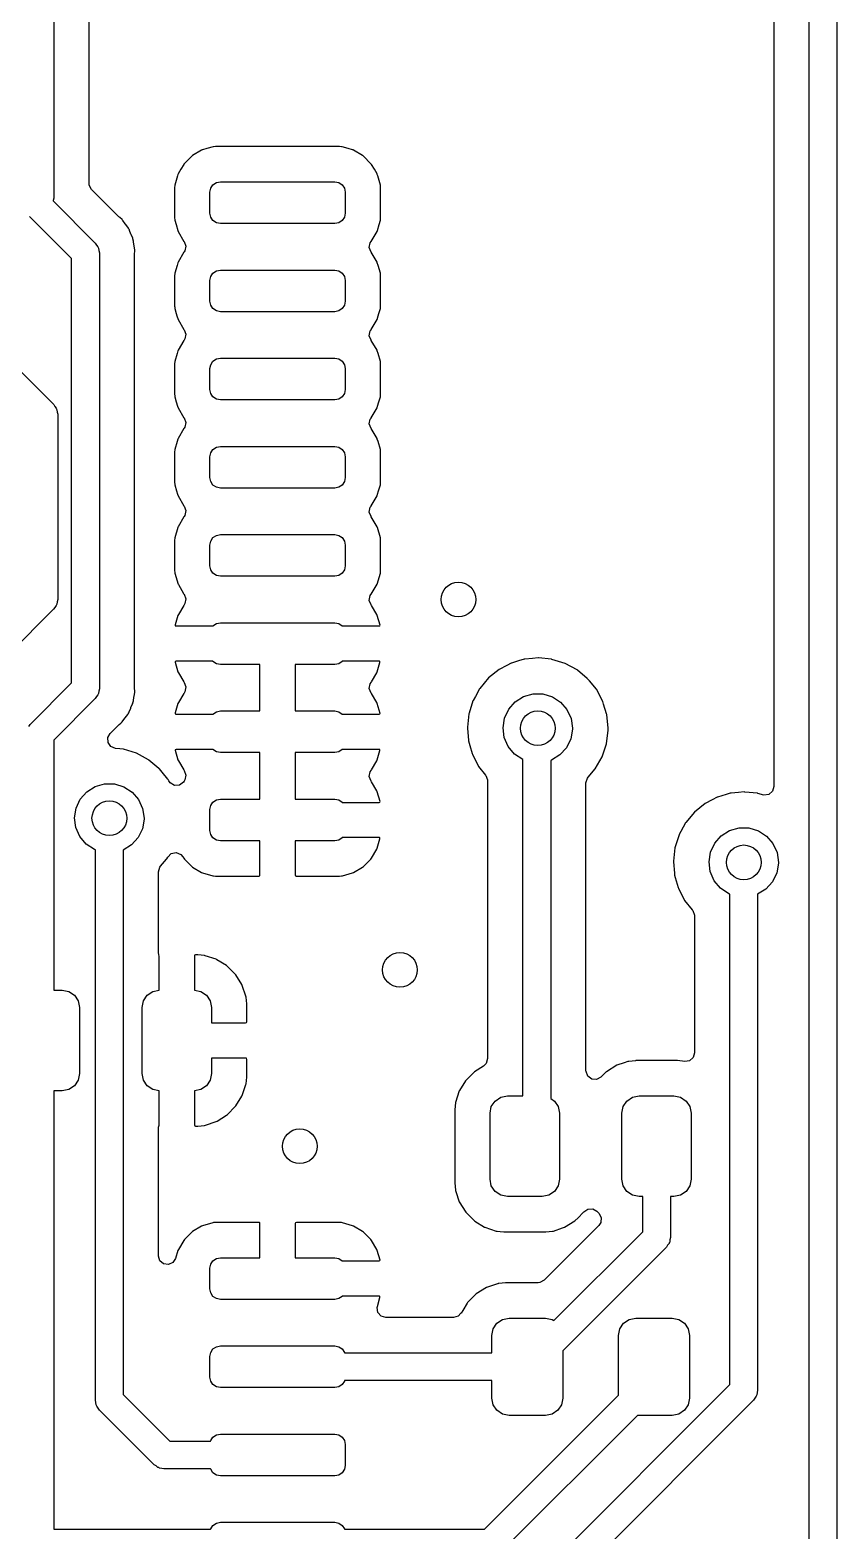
# Model space of a CAD drawing. Extents: x 63 to 234, y -148 to -41.
# Drawn here: x 138.49 to 150.11, y -126.19 to -104.57 of the extents above; entities that cross this region are included whole.
import ezdxf

# ---------------------------------------------------------------- set-up
doc = ezdxf.new("R2010")
doc.units = 0
doc.layers.add('BLACK', color=7, linetype='CONTINUOUS')

msp = doc.modelspace()

# ---------------------------------------------------------------- linework, layer by layer
at = {"layer": 'BLACK', "linetype": 'CONTINUOUS'}
for p, q in [((149.711, -138.935), (149.711, -96.8745)), ((150.111, -96.8764), (150.111, -139.019)), ((149.202, -99.0694), (149.202, -115.468)), ((138.827, -100.903), (138.827, -106.995)), ((139.335, -106.781), (139.335, -101.34)), ((140.957, -106.306), (140.827, -106.383)), ((140.963, -106.302), (140.957, -106.306)), ((140.957, -106.306), (140.957, -106.306)), ((140.971, -106.3), (140.963, -106.302)), ((141.034, -106.281), (140.971, -106.3)), ((140.971, -106.3), (140.971, -106.3)), ((141.123, -106.255), (141.034, -106.281)), ((141.13, -106.255), (141.123, -106.255)), ((141.158, -106.253), (141.13, -106.255)), ((141.13, -106.255), (141.13, -106.255)), ((141.16, -106.252), (141.158, -106.253)), ((141.158, -106.253), (141.158, -106.253)), ((142.944, -106.252), (141.16, -106.252)), ((142.946, -106.253), (142.944, -106.252)), ((142.974, -106.255), (142.946, -106.253)), ((142.946, -106.253), (142.946, -106.253)), ((142.981, -106.255), (142.974, -106.255)), ((142.974, -106.255), (142.974, -106.255)), ((143.07, -106.281), (142.981, -106.255)), ((143.133, -106.3), (143.07, -106.281)), ((143.141, -106.302), (143.133, -106.3)), ((143.133, -106.3), (143.133, -106.3)), ((143.147, -106.306), (143.141, -106.302)), ((143.277, -106.383), (143.147, -106.306)), ((143.147, -106.306), (143.147, -106.306)), ((140.699, -106.511), (140.657, -106.58)), ((140.703, -106.504), (140.699, -106.511)), ((140.699, -106.511), (140.699, -106.511)), ((140.82, -106.387), (140.703, -106.504)), ((140.827, -106.383), (140.82, -106.387)), ((140.827, -106.383), (140.827, -106.383)), ((143.284, -106.387), (143.277, -106.383)), ((143.277, -106.383), (143.277, -106.383)), ((143.401, -106.504), (143.284, -106.387)), ((143.405, -106.511), (143.401, -106.504)), ((143.447, -106.58), (143.405, -106.511)), ((143.405, -106.511), (143.405, -106.511)), ((140.61, -106.673), (140.571, -106.807)), ((140.616, -106.655), (140.61, -106.673)), ((140.618, -106.647), (140.616, -106.655)), ((140.616, -106.655), (140.616, -106.655)), ((140.657, -106.58), (140.618, -106.647)), ((141.121, -106.805), (141.17, -106.772)), ((141.17, -106.772), (141.227, -106.761)), ((141.227, -106.761), (142.877, -106.761)), ((142.877, -106.761), (142.934, -106.772)), ((142.934, -106.772), (142.983, -106.805)), ((143.486, -106.647), (143.447, -106.58)), ((143.488, -106.655), (143.486, -106.647)), ((143.494, -106.673), (143.488, -106.655)), ((143.488, -106.655), (143.488, -106.655)), ((143.533, -106.807), (143.494, -106.673)), ((138.827, -106.995), (138.82, -107.028)), ((139.338, -106.808), (139.335, -106.781)), ((139.372, -106.87), (139.338, -106.808)), ((139.767, -107.265), (139.372, -106.87)), ((140.571, -106.814), (140.569, -106.842)), ((140.569, -106.842), (140.569, -106.844)), ((140.569, -106.844), (140.569, -107.278)), ((140.571, -106.807), (140.571, -106.814)), ((140.571, -106.814), (140.571, -106.814)), ((141.077, -106.911), (141.088, -106.854)), ((141.077, -107.211), (141.077, -106.911)), ((141.088, -106.854), (141.121, -106.805)), ((142.983, -106.805), (143.016, -106.854)), ((143.016, -106.854), (143.027, -106.911)), ((143.027, -106.911), (143.027, -107.211)), ((143.533, -106.814), (143.533, -106.807)), ((143.535, -106.842), (143.533, -106.814)), ((143.533, -106.814), (143.533, -106.814)), ((143.535, -106.844), (143.535, -106.842)), ((143.535, -107.278), (143.535, -106.844)), ((138.82, -107.028), (138.819, -107.036)), ((138.819, -107.036), (139.425, -107.642)), ((141.088, -107.268), (141.077, -107.211)), ((143.027, -107.211), (143.016, -107.268)), ((139.084, -107.866), (138.478, -107.261)), ((139.772, -107.27), (139.767, -107.265)), ((139.777, -107.274), (139.772, -107.27)), ((139.812, -107.305), (139.777, -107.274)), ((139.819, -107.312), (139.812, -107.305)), ((139.823, -107.318), (139.819, -107.312)), ((139.855, -107.364), (139.823, -107.318)), ((139.823, -107.318), (139.823, -107.318)), ((139.859, -107.37), (139.855, -107.364)), ((139.893, -107.414), (139.859, -107.37)), ((139.898, -107.42), (139.893, -107.414)), ((139.893, -107.414), (139.893, -107.414)), ((139.901, -107.427), (139.898, -107.42)), ((139.902, -107.429), (139.901, -107.427)), ((139.91, -107.444), (139.902, -107.429)), ((140.569, -107.278), (140.569, -107.28)), ((140.569, -107.28), (140.569, -107.28)), ((140.569, -107.28), (140.571, -107.306)), ((140.571, -107.306), (140.571, -107.315)), ((140.571, -107.315), (140.59, -107.377)), ((140.59, -107.377), (140.614, -107.463)), ((141.121, -107.317), (141.088, -107.268)), ((141.17, -107.35), (141.121, -107.317)), ((141.227, -107.361), (141.17, -107.35)), ((142.877, -107.361), (141.227, -107.361)), ((142.934, -107.35), (142.877, -107.361)), ((142.983, -107.317), (142.934, -107.35)), ((143.016, -107.268), (142.983, -107.317)), ((143.49, -107.463), (143.514, -107.377)), ((143.514, -107.377), (143.533, -107.315)), ((143.533, -107.306), (143.535, -107.28)), ((143.533, -107.315), (143.533, -107.306)), ((143.535, -107.28), (143.535, -107.278)), ((143.535, -107.28), (143.535, -107.28)), ((139.425, -107.642), (139.443, -107.671)), ((139.912, -107.447), (139.91, -107.444)), ((139.916, -107.453), (139.912, -107.447)), ((139.919, -107.46), (139.916, -107.453)), ((139.939, -107.513), (139.919, -107.46)), ((139.919, -107.46), (139.919, -107.46)), ((139.941, -107.519), (139.939, -107.513)), ((139.964, -107.57), (139.941, -107.519)), ((139.967, -107.577), (139.964, -107.57)), ((139.968, -107.585), (139.967, -107.577)), ((139.969, -107.587), (139.968, -107.585)), ((139.973, -107.604), (139.969, -107.587)), ((139.974, -107.606), (139.973, -107.604)), ((139.977, -107.613), (139.974, -107.606)), ((139.983, -107.668), (139.977, -107.613)), ((140.614, -107.463), (140.618, -107.475)), ((140.618, -107.475), (140.703, -107.618)), ((140.703, -107.618), (140.705, -107.62)), ((140.705, -107.62), (140.731, -107.685)), ((143.373, -107.707), (143.387, -107.638)), ((143.387, -107.638), (143.398, -107.622)), ((143.398, -107.622), (143.401, -107.618)), ((143.401, -107.618), (143.486, -107.475)), ((143.486, -107.475), (143.49, -107.463)), ((139.443, -107.671), (139.464, -107.697)), ((139.464, -107.697), (139.466, -107.708)), ((139.466, -107.708), (139.472, -107.718)), ((139.472, -107.718), (139.476, -107.751)), ((139.476, -107.751), (139.484, -107.784)), ((139.484, -107.784), (139.484, -114.061)), ((139.984, -107.677), (139.983, -107.668)), ((139.985, -107.683), (139.984, -107.677)), ((139.996, -107.746), (139.985, -107.683)), ((139.992, -107.804), (139.996, -107.754)), ((139.992, -107.812), (139.992, -107.804)), ((139.992, -114.036), (139.992, -107.812)), ((139.996, -107.754), (139.996, -107.746)), ((139.996, -107.754), (139.996, -107.754)), ((140.703, -107.774), (140.618, -107.917)), ((140.706, -107.77), (140.703, -107.774)), ((140.717, -107.754), (140.706, -107.77)), ((140.731, -107.685), (140.717, -107.754)), ((143.399, -107.772), (143.373, -107.707)), ((143.401, -107.774), (143.399, -107.772)), ((143.486, -107.917), (143.401, -107.774)), ((139.084, -113.978), (139.084, -107.866)), ((140.604, -107.965), (140.571, -108.077)), ((140.571, -108.077), (140.571, -108.084)), ((140.616, -107.925), (140.604, -107.965)), ((140.618, -107.917), (140.616, -107.925)), ((140.616, -107.925), (140.616, -107.925)), ((141.088, -108.124), (141.121, -108.075)), ((141.121, -108.075), (141.17, -108.042)), ((141.17, -108.042), (141.227, -108.031)), ((141.227, -108.031), (142.877, -108.031)), ((142.877, -108.031), (142.934, -108.042)), ((142.934, -108.042), (142.983, -108.075)), ((142.983, -108.075), (143.016, -108.124)), ((143.488, -107.925), (143.486, -107.917)), ((143.5, -107.965), (143.488, -107.925)), ((143.488, -107.925), (143.488, -107.925)), ((143.533, -108.077), (143.5, -107.965)), ((143.533, -108.084), (143.533, -108.077)), ((140.571, -108.084), (140.569, -108.112)), ((140.569, -108.112), (140.569, -108.114)), ((140.569, -108.114), (140.569, -108.548)), ((140.571, -108.084), (140.571, -108.084)), ((141.077, -108.181), (141.088, -108.124)), ((141.077, -108.481), (141.077, -108.181)), ((143.016, -108.124), (143.027, -108.181)), ((143.027, -108.181), (143.027, -108.481)), ((143.535, -108.112), (143.533, -108.084)), ((143.533, -108.084), (143.533, -108.084)), ((143.535, -108.114), (143.535, -108.112)), ((143.535, -108.548), (143.535, -108.114)), ((141.088, -108.538), (141.077, -108.481)), ((143.027, -108.481), (143.016, -108.538)), ((140.569, -108.548), (140.569, -108.55)), ((140.569, -108.55), (140.569, -108.55)), ((140.569, -108.55), (140.57, -108.568)), ((140.57, -108.568), (140.571, -108.585)), ((140.571, -108.585), (140.592, -108.656)), ((140.592, -108.656), (140.602, -108.69)), ((140.602, -108.69), (140.618, -108.745)), ((141.121, -108.587), (141.088, -108.538)), ((141.17, -108.62), (141.121, -108.587)), ((141.227, -108.631), (141.17, -108.62)), ((142.877, -108.631), (141.227, -108.631)), ((142.934, -108.62), (142.877, -108.631)), ((142.983, -108.587), (142.934, -108.62)), ((143.016, -108.538), (142.983, -108.587)), ((143.486, -108.745), (143.502, -108.69)), ((143.502, -108.69), (143.512, -108.656)), ((143.512, -108.656), (143.533, -108.585)), ((143.533, -108.585), (143.534, -108.568)), ((143.534, -108.568), (143.535, -108.55)), ((143.535, -108.55), (143.535, -108.548)), ((143.535, -108.55), (143.535, -108.55)), ((140.618, -108.745), (140.703, -108.888)), ((140.703, -108.888), (140.705, -108.89)), ((140.705, -108.89), (140.731, -108.955)), ((143.373, -108.977), (143.387, -108.908)), ((143.387, -108.908), (143.398, -108.892)), ((143.398, -108.892), (143.401, -108.888)), ((143.401, -108.888), (143.486, -108.745)), ((140.703, -109.044), (140.618, -109.187)), ((140.706, -109.04), (140.703, -109.044)), ((140.717, -109.024), (140.706, -109.04)), ((140.731, -108.955), (140.717, -109.024)), ((143.399, -109.042), (143.373, -108.977)), ((143.401, -109.044), (143.399, -109.042)), ((143.486, -109.187), (143.401, -109.044)), ((140.571, -109.354), (140.569, -109.376)), ((140.604, -109.234), (140.571, -109.347)), ((140.571, -109.347), (140.571, -109.354)), ((140.571, -109.354), (140.571, -109.354)), ((140.616, -109.195), (140.604, -109.234)), ((140.618, -109.187), (140.616, -109.195)), ((140.616, -109.195), (140.616, -109.195)), ((141.088, -109.394), (141.121, -109.345)), ((141.121, -109.345), (141.17, -109.312)), ((141.17, -109.312), (141.227, -109.301)), ((141.227, -109.301), (142.877, -109.301)), ((142.877, -109.301), (142.934, -109.312)), ((142.934, -109.312), (142.983, -109.345)), ((142.983, -109.345), (143.016, -109.394)), ((143.488, -109.195), (143.486, -109.187)), ((143.5, -109.234), (143.488, -109.195)), ((143.488, -109.195), (143.488, -109.195)), ((143.533, -109.347), (143.5, -109.234)), ((143.533, -109.354), (143.533, -109.347)), ((143.535, -109.376), (143.533, -109.354)), ((143.533, -109.354), (143.533, -109.354)), ((138.317, -109.46), (138.826, -109.968)), ((140.569, -109.376), (140.569, -109.384)), ((140.569, -109.384), (140.569, -109.818)), ((141.077, -109.451), (141.088, -109.394)), ((141.077, -109.751), (141.077, -109.451)), ((143.016, -109.394), (143.027, -109.451)), ((143.027, -109.451), (143.027, -109.751)), ((143.535, -109.384), (143.535, -109.376)), ((143.535, -109.818), (143.535, -109.384)), ((141.088, -109.808), (141.077, -109.751)), ((143.027, -109.751), (143.016, -109.808)), ((138.826, -109.968), (138.843, -109.996)), ((138.843, -109.996), (138.864, -110.022)), ((138.864, -110.022), (138.867, -110.033)), ((140.569, -109.818), (140.569, -109.82)), ((140.569, -109.82), (140.569, -109.82)), ((140.569, -109.82), (140.571, -109.845)), ((140.571, -109.845), (140.571, -109.855)), ((140.571, -109.855), (140.593, -109.928)), ((140.593, -109.928), (140.612, -109.993)), ((140.612, -109.993), (140.618, -110.015)), ((140.618, -110.015), (140.703, -110.158)), ((141.121, -109.857), (141.088, -109.808)), ((141.17, -109.89), (141.121, -109.857)), ((141.227, -109.901), (141.17, -109.89)), ((142.877, -109.901), (141.227, -109.901)), ((142.934, -109.89), (142.877, -109.901)), ((142.983, -109.857), (142.934, -109.89)), ((143.016, -109.808), (142.983, -109.857)), ((143.401, -110.158), (143.486, -110.015)), ((143.486, -110.015), (143.492, -109.993)), ((143.492, -109.993), (143.511, -109.928)), ((143.511, -109.928), (143.533, -109.855)), ((143.533, -109.845), (143.535, -109.82)), ((143.533, -109.855), (143.533, -109.845)), ((143.535, -109.82), (143.535, -109.818)), ((143.535, -109.82), (143.535, -109.82)), ((138.867, -110.033), (138.873, -110.043)), ((138.873, -110.043), (138.877, -110.076)), ((138.877, -110.076), (138.884, -110.109)), ((138.884, -110.109), (138.884, -112.776)), ((140.703, -110.158), (140.705, -110.16)), ((140.705, -110.16), (140.731, -110.225)), ((140.731, -110.225), (140.717, -110.294)), ((143.373, -110.247), (143.387, -110.178)), ((143.387, -110.178), (143.398, -110.162)), ((143.398, -110.162), (143.401, -110.158)), ((140.703, -110.314), (140.618, -110.457)), ((140.706, -110.31), (140.703, -110.314)), ((140.717, -110.294), (140.706, -110.31)), ((143.399, -110.312), (143.373, -110.247)), ((143.401, -110.314), (143.399, -110.312)), ((143.486, -110.457), (143.401, -110.314)), ((140.571, -110.617), (140.569, -110.654)), ((140.569, -110.654), (140.569, -111.088)), ((140.605, -110.502), (140.571, -110.617)), ((140.616, -110.465), (140.605, -110.502)), ((140.618, -110.457), (140.616, -110.465)), ((140.616, -110.465), (140.616, -110.465)), ((141.077, -110.721), (141.088, -110.664)), ((141.088, -110.664), (141.121, -110.615)), ((141.121, -110.615), (141.17, -110.582)), ((141.17, -110.582), (141.227, -110.571)), ((141.227, -110.571), (142.877, -110.571)), ((142.877, -110.571), (142.934, -110.582)), ((142.934, -110.582), (142.983, -110.615)), ((142.983, -110.615), (143.016, -110.664)), ((143.016, -110.664), (143.027, -110.721)), ((143.488, -110.465), (143.486, -110.457)), ((143.499, -110.502), (143.488, -110.465)), ((143.488, -110.465), (143.488, -110.465)), ((143.533, -110.617), (143.499, -110.502)), ((143.535, -110.654), (143.533, -110.617)), ((143.535, -111.088), (143.535, -110.654)), ((141.077, -111.021), (141.077, -110.721)), ((143.027, -110.721), (143.027, -111.021)), ((140.569, -111.088), (140.569, -111.09)), ((140.569, -111.09), (140.569, -111.09)), ((140.569, -111.09), (140.571, -111.115)), ((141.088, -111.078), (141.077, -111.021)), ((141.121, -111.127), (141.088, -111.078)), ((143.016, -111.078), (142.983, -111.127)), ((143.027, -111.021), (143.016, -111.078)), ((143.533, -111.115), (143.535, -111.09)), ((143.535, -111.09), (143.535, -111.088)), ((143.535, -111.09), (143.535, -111.09)), ((140.571, -111.115), (140.571, -111.125)), ((140.571, -111.125), (140.597, -111.213)), ((140.597, -111.213), (140.611, -111.26)), ((140.611, -111.26), (140.618, -111.285)), ((140.618, -111.285), (140.703, -111.428)), ((141.17, -111.16), (141.121, -111.127)), ((141.227, -111.171), (141.17, -111.16)), ((142.877, -111.171), (141.227, -111.171)), ((142.934, -111.16), (142.877, -111.171)), ((142.983, -111.127), (142.934, -111.16)), ((143.401, -111.428), (143.486, -111.285)), ((143.486, -111.285), (143.493, -111.26)), ((143.493, -111.26), (143.507, -111.213)), ((143.507, -111.213), (143.533, -111.125)), ((143.533, -111.125), (143.533, -111.115)), ((140.703, -111.428), (140.705, -111.43)), ((140.705, -111.43), (140.731, -111.495)), ((140.731, -111.495), (140.717, -111.564)), ((143.373, -111.517), (143.387, -111.448)), ((143.399, -111.582), (143.373, -111.517)), ((143.387, -111.448), (143.398, -111.432)), ((143.398, -111.432), (143.401, -111.428)), ((140.614, -111.741), (140.571, -111.887)), ((140.616, -111.735), (140.614, -111.741)), ((140.618, -111.727), (140.616, -111.735)), ((140.616, -111.735), (140.616, -111.735)), ((140.703, -111.584), (140.618, -111.727)), ((140.706, -111.58), (140.703, -111.584)), ((140.717, -111.564), (140.706, -111.58)), ((143.401, -111.584), (143.399, -111.582)), ((143.486, -111.727), (143.401, -111.584)), ((143.488, -111.735), (143.486, -111.727)), ((143.49, -111.741), (143.488, -111.735)), ((143.488, -111.735), (143.488, -111.735)), ((143.533, -111.887), (143.49, -111.741)), ((140.571, -111.887), (140.569, -111.924)), ((140.569, -111.924), (140.569, -112.358)), ((141.077, -111.991), (141.088, -111.934)), ((141.088, -111.934), (141.121, -111.885)), ((141.121, -111.885), (141.17, -111.852)), ((141.17, -111.852), (141.227, -111.841)), ((141.227, -111.841), (142.877, -111.841)), ((142.877, -111.841), (142.934, -111.852)), ((142.934, -111.852), (142.983, -111.885)), ((142.983, -111.885), (143.016, -111.934)), ((143.016, -111.934), (143.027, -111.991)), ((143.535, -111.924), (143.533, -111.887)), ((143.535, -112.358), (143.535, -111.924)), ((141.077, -112.291), (141.077, -111.991)), ((143.027, -111.991), (143.027, -112.291)), ((140.569, -112.358), (140.569, -112.36)), ((140.569, -112.36), (140.571, -112.386)), ((140.569, -112.36), (140.569, -112.36)), ((140.571, -112.386), (140.571, -112.395)), ((140.571, -112.395), (140.59, -112.458)), ((141.088, -112.348), (141.077, -112.291)), ((141.121, -112.397), (141.088, -112.348)), ((141.17, -112.43), (141.121, -112.397)), ((142.983, -112.397), (142.934, -112.43)), ((143.016, -112.348), (142.983, -112.397)), ((143.027, -112.291), (143.016, -112.348)), ((143.514, -112.458), (143.533, -112.395)), ((143.533, -112.386), (143.535, -112.36)), ((143.533, -112.395), (143.533, -112.386)), ((143.535, -112.36), (143.535, -112.358)), ((143.535, -112.36), (143.535, -112.36)), ((140.59, -112.458), (140.613, -112.539)), ((140.613, -112.539), (140.618, -112.555)), ((140.618, -112.555), (140.622, -112.561)), ((140.622, -112.561), (140.697, -112.689)), ((141.227, -112.441), (141.17, -112.43)), ((142.877, -112.441), (141.227, -112.441)), ((142.934, -112.43), (142.877, -112.441)), ((143.401, -112.698), (143.486, -112.555)), ((143.486, -112.555), (143.491, -112.539)), ((143.491, -112.539), (143.514, -112.458)), ((138.877, -112.809), (138.873, -112.842)), ((138.884, -112.776), (138.877, -112.809)), ((140.697, -112.689), (140.703, -112.698)), ((140.703, -112.698), (140.705, -112.701)), ((140.705, -112.701), (140.731, -112.765)), ((140.731, -112.765), (140.717, -112.835)), ((143.373, -112.788), (143.387, -112.718)), ((143.399, -112.854), (143.373, -112.788)), ((143.387, -112.718), (143.397, -112.702)), ((143.397, -112.702), (143.401, -112.698)), ((138.825, -112.917), (138.19, -113.553)), ((138.843, -112.889), (138.825, -112.917)), ((138.864, -112.863), (138.843, -112.889)), ((138.867, -112.852), (138.864, -112.863)), ((138.873, -112.842), (138.867, -112.852)), ((140.616, -113.005), (140.577, -113.14)), ((140.622, -112.991), (140.616, -113.005)), ((140.699, -112.861), (140.622, -112.991)), ((140.705, -112.854), (140.699, -112.861)), ((140.717, -112.835), (140.705, -112.854)), ((143.405, -112.861), (143.399, -112.854)), ((143.482, -112.991), (143.405, -112.861)), ((143.488, -113.005), (143.482, -112.991)), ((143.529, -113.145), (143.488, -113.005)), ((140.577, -113.14), (140.577, -113.154)), ((140.577, -113.154), (140.584, -113.157)), ((140.584, -113.157), (141.12, -113.157)), ((141.12, -113.157), (141.121, -113.155)), ((141.121, -113.155), (141.17, -113.122)), ((141.17, -113.122), (141.227, -113.111)), ((141.227, -113.111), (142.877, -113.111)), ((142.877, -113.111), (142.934, -113.122)), ((142.934, -113.122), (142.983, -113.155)), ((142.983, -113.155), (142.984, -113.157)), ((142.984, -113.157), (143.514, -113.157)), ((143.514, -113.157), (143.527, -113.153)), ((143.527, -113.153), (143.529, -113.145)), ((140.577, -113.669), (140.575, -113.677)), ((140.575, -113.677), (140.616, -113.817)), ((140.59, -113.665), (140.577, -113.669)), ((141.12, -113.665), (140.59, -113.665)), ((141.121, -113.667), (141.12, -113.665)), ((141.17, -113.7), (141.121, -113.667)), ((142.983, -113.667), (142.934, -113.7)), ((142.984, -113.665), (142.983, -113.667)), ((143.52, -113.665), (142.984, -113.665)), ((143.488, -113.817), (143.527, -113.682)), ((143.527, -113.668), (143.52, -113.665)), ((143.527, -113.682), (143.527, -113.668)), ((145.415, -113.693), (145.356, -113.724)), ((145.42, -113.691), (145.415, -113.693)), ((145.415, -113.693), (145.415, -113.693)), ((145.524, -113.66), (145.42, -113.691)), ((145.604, -113.637), (145.524, -113.66)), ((145.61, -113.635), (145.604, -113.637)), ((145.604, -113.637), (145.604, -113.637)), ((145.616, -113.634), (145.61, -113.635)), ((145.725, -113.624), (145.616, -113.634)), ((145.616, -113.634), (145.616, -113.634)), ((145.807, -113.617), (145.725, -113.624)), ((145.813, -113.617), (145.807, -113.617)), ((145.998, -113.637), (145.813, -113.617)), ((145.813, -113.617), (145.813, -113.617)), ((146.004, -113.638), (145.998, -113.637)), ((145.998, -113.637), (145.998, -113.637)), ((146.193, -113.696), (146.004, -113.638)), ((146.367, -113.79), (146.193, -113.696)), ((140.616, -113.817), (140.622, -113.831)), ((140.622, -113.831), (140.699, -113.961)), ((141.227, -113.711), (141.17, -113.7)), ((141.798, -113.711), (141.227, -113.711)), ((141.798, -114.381), (141.798, -113.711)), ((142.877, -113.711), (142.306, -113.711)), ((142.306, -113.711), (142.306, -114.381)), ((142.934, -113.7), (142.877, -113.711)), ((143.405, -113.961), (143.482, -113.831)), ((143.482, -113.831), (143.488, -113.817)), ((145.091, -113.906), (144.964, -114.058)), ((145.245, -113.782), (145.091, -113.906)), ((145.356, -113.724), (145.245, -113.782)), ((146.371, -113.794), (146.367, -113.79)), ((146.513, -113.911), (146.371, -113.794)), ((146.371, -113.794), (146.371, -113.794)), ((146.519, -113.916), (146.513, -113.911)), ((138.486, -114.576), (139.084, -113.978)), ((139.472, -114.127), (139.466, -114.137)), ((139.476, -114.094), (139.472, -114.127)), ((139.484, -114.061), (139.476, -114.094)), ((139.984, -114.169), (139.994, -114.113)), ((139.992, -114.044), (139.992, -114.036)), ((139.996, -114.106), (139.992, -114.044)), ((139.994, -114.113), (139.996, -114.106)), ((140.699, -113.961), (140.705, -113.969)), ((140.705, -114.123), (140.699, -114.131)), ((140.705, -113.969), (140.731, -114.035)), ((140.717, -114.104), (140.705, -114.123)), ((140.731, -114.035), (140.717, -114.104)), ((143.373, -114.057), (143.387, -113.988)), ((143.399, -114.123), (143.373, -114.057)), ((143.387, -113.988), (143.399, -113.969)), ((143.399, -113.969), (143.405, -113.961)), ((143.405, -114.131), (143.399, -114.123)), ((144.961, -114.063), (144.901, -114.172)), ((144.964, -114.058), (144.961, -114.063)), ((144.961, -114.063), (144.961, -114.063)), ((146.523, -113.921), (146.519, -113.916)), ((146.544, -113.947), (146.523, -113.921)), ((146.523, -113.921), (146.523, -113.921)), ((146.644, -114.069), (146.544, -113.947)), ((146.737, -114.244), (146.644, -114.069)), ((139.425, -114.202), (138.827, -114.8)), ((139.443, -114.174), (139.425, -114.202)), ((139.464, -114.148), (139.443, -114.174)), ((139.466, -114.137), (139.464, -114.148)), ((139.915, -114.391), (139.936, -114.339)), ((139.936, -114.339), (139.938, -114.333)), ((139.938, -114.333), (139.958, -114.288)), ((139.958, -114.288), (139.965, -114.274)), ((139.965, -114.274), (139.966, -114.267)), ((139.966, -114.267), (139.967, -114.264)), ((139.967, -114.264), (139.971, -114.248)), ((139.971, -114.248), (139.972, -114.245)), ((139.972, -114.245), (139.975, -114.238)), ((139.975, -114.238), (139.983, -114.175)), ((139.983, -114.175), (139.984, -114.169)), ((140.616, -114.275), (140.577, -114.41)), ((140.622, -114.261), (140.616, -114.275)), ((140.699, -114.131), (140.622, -114.261)), ((143.482, -114.261), (143.405, -114.131)), ((143.488, -114.275), (143.482, -114.261)), ((143.529, -114.415), (143.488, -114.275)), ((144.867, -114.237), (144.811, -114.413)), ((144.869, -114.231), (144.867, -114.237)), ((144.867, -114.237), (144.867, -114.237)), ((144.901, -114.172), (144.869, -114.231)), ((145.382, -114.356), (145.476, -114.249)), ((145.476, -114.249), (145.596, -114.174)), ((145.596, -114.174), (145.732, -114.135)), ((145.732, -114.135), (145.874, -114.136)), ((145.874, -114.136), (146.01, -114.176)), ((146.01, -114.176), (146.129, -114.253)), ((146.129, -114.253), (146.221, -114.361)), ((146.748, -114.281), (146.737, -114.244)), ((146.791, -114.424), (146.748, -114.281)), ((139.77, -114.577), (139.793, -114.557)), ((139.793, -114.557), (139.814, -114.538)), ((139.814, -114.538), (139.851, -114.486)), ((139.851, -114.486), (139.855, -114.481)), ((139.855, -114.481), (139.874, -114.456)), ((139.874, -114.456), (139.894, -114.431)), ((139.894, -114.431), (139.897, -114.424)), ((139.897, -114.424), (139.898, -114.421)), ((139.898, -114.421), (139.907, -114.407)), ((139.907, -114.407), (139.908, -114.404)), ((139.908, -114.404), (139.912, -114.398)), ((139.912, -114.398), (139.915, -114.391)), ((139.915, -114.391), (139.915, -114.391)), ((140.577, -114.41), (140.577, -114.424)), ((140.577, -114.424), (140.584, -114.427)), ((140.584, -114.427), (141.12, -114.427)), ((141.12, -114.427), (141.121, -114.425)), ((141.121, -114.425), (141.17, -114.392)), ((141.17, -114.392), (141.227, -114.381)), ((141.227, -114.381), (141.798, -114.381)), ((142.306, -114.381), (142.877, -114.381)), ((142.877, -114.381), (142.934, -114.392)), ((142.934, -114.392), (142.983, -114.425)), ((142.983, -114.425), (142.984, -114.427)), ((142.984, -114.427), (143.514, -114.427)), ((143.514, -114.427), (143.527, -114.423)), ((143.527, -114.423), (143.529, -114.415)), ((144.809, -114.42), (144.787, -114.616)), ((144.811, -114.413), (144.809, -114.42)), ((145.3, -114.624), (145.322, -114.484)), ((145.322, -114.484), (145.382, -114.356)), ((146.221, -114.361), (146.28, -114.49)), ((146.28, -114.49), (146.3, -114.63)), ((146.794, -114.433), (146.791, -114.424)), ((146.813, -114.63), (146.794, -114.433)), ((138.468, -114.604), (138.486, -114.576)), ((139.607, -114.765), (139.64, -114.706)), ((139.61, -114.836), (139.607, -114.765)), ((139.64, -114.706), (139.764, -114.582)), ((139.764, -114.582), (139.77, -114.577)), ((144.787, -114.616), (144.788, -114.627)), ((144.788, -114.627), (144.803, -114.806)), ((145.318, -114.765), (145.3, -114.624)), ((145.376, -114.894), (145.318, -114.765)), ((146.3, -114.642), (146.276, -114.782)), ((146.3, -114.63), (146.3, -114.642)), ((146.788, -114.855), (146.813, -114.658)), ((146.813, -114.634), (146.813, -114.63)), ((146.813, -114.641), (146.813, -114.634)), ((146.813, -114.634), (146.813, -114.634)), ((146.813, -114.658), (146.813, -114.641)), ((138.827, -114.8), (138.827, -118.401)), ((139.65, -114.894), (139.61, -114.836)), ((139.716, -114.921), (139.65, -114.894)), ((139.777, -114.927), (139.716, -114.921)), ((139.825, -114.932), (139.777, -114.927)), ((139.832, -114.933), (139.825, -114.932)), ((139.825, -114.932), (139.825, -114.932)), ((140.021, -114.991), (139.832, -114.933)), ((140.194, -115.085), (140.021, -114.991)), ((140.577, -114.939), (140.575, -114.947)), ((140.575, -114.947), (140.616, -115.087)), ((140.59, -114.935), (140.577, -114.939)), ((141.12, -114.935), (140.59, -114.935)), ((141.121, -114.937), (141.12, -114.935)), ((141.17, -114.97), (141.121, -114.937)), ((141.227, -114.981), (141.17, -114.97)), ((141.798, -114.981), (141.227, -114.981)), ((141.798, -115.651), (141.798, -114.981)), ((142.877, -114.981), (142.306, -114.981)), ((142.306, -114.981), (142.306, -115.651)), ((142.934, -114.97), (142.877, -114.981)), ((142.983, -114.937), (142.934, -114.97)), ((142.984, -114.935), (142.983, -114.937)), ((143.52, -114.935), (142.984, -114.935)), ((143.488, -115.087), (143.527, -114.952)), ((143.527, -114.938), (143.52, -114.935)), ((143.527, -114.952), (143.527, -114.938)), ((144.803, -114.806), (144.803, -114.813)), ((144.803, -114.813), (144.822, -114.879)), ((144.822, -114.879), (144.855, -114.994)), ((144.855, -114.994), (144.858, -115.003)), ((145.467, -115.003), (145.376, -114.894)), ((146.215, -114.91), (146.119, -115.015)), ((146.276, -114.782), (146.215, -114.91)), ((146.726, -115.042), (146.788, -114.855)), ((140.199, -115.089), (140.194, -115.085)), ((140.342, -115.208), (140.199, -115.089)), ((140.199, -115.089), (140.199, -115.089)), ((140.347, -115.212), (140.342, -115.208)), ((140.616, -115.087), (140.622, -115.101)), ((140.622, -115.101), (140.699, -115.231)), ((143.405, -115.231), (143.482, -115.101)), ((143.482, -115.101), (143.488, -115.087)), ((144.858, -115.003), (144.948, -115.179)), ((144.948, -115.179), (145.049, -115.306)), ((145.585, -115.081), (145.467, -115.003)), ((145.587, -115.082), (145.585, -115.081)), ((145.587, -119.925), (145.587, -115.082)), ((145.999, -115.089), (145.987, -115.092)), ((145.987, -115.092), (145.987, -119.964)), ((146.119, -115.015), (145.999, -115.089)), ((146.628, -115.214), (146.726, -115.042)), ((140.351, -115.216), (140.347, -115.212)), ((140.389, -115.263), (140.351, -115.216)), ((140.351, -115.216), (140.351, -115.216)), ((140.472, -115.365), (140.389, -115.263)), ((140.475, -115.37), (140.472, -115.365)), ((140.484, -115.388), (140.475, -115.37)), ((140.475, -115.37), (140.475, -115.37)), ((140.505, -115.417), (140.484, -115.388)), ((140.567, -115.452), (140.505, -115.417)), ((140.695, -115.406), (140.638, -115.448)), ((140.705, -115.393), (140.695, -115.406)), ((140.699, -115.231), (140.705, -115.239)), ((140.705, -115.239), (140.731, -115.305)), ((140.717, -115.374), (140.705, -115.393)), ((140.731, -115.305), (140.717, -115.374)), ((143.373, -115.327), (143.387, -115.258)), ((143.399, -115.393), (143.373, -115.327)), ((143.387, -115.258), (143.399, -115.239)), ((143.399, -115.239), (143.405, -115.231)), ((143.405, -115.401), (143.399, -115.393)), ((143.482, -115.531), (143.405, -115.401)), ((145.049, -115.306), (145.051, -115.309)), ((145.051, -115.309), (145.078, -115.375)), ((145.078, -115.375), (145.078, -115.387)), ((145.078, -115.387), (145.078, -119.388)), ((146.495, -115.415), (146.516, -115.347)), ((146.495, -119.565), (146.495, -115.415)), ((146.516, -115.347), (146.526, -115.332)), ((146.526, -115.332), (146.628, -115.214)), ((139.21, -115.651), (139.304, -115.545)), ((139.304, -115.545), (139.424, -115.469)), ((139.424, -115.469), (139.56, -115.43)), ((139.56, -115.43), (139.702, -115.431)), ((139.702, -115.431), (139.838, -115.472)), ((139.838, -115.472), (139.956, -115.549)), ((139.956, -115.549), (140.049, -115.656)), ((140.638, -115.448), (140.567, -115.452)), ((143.488, -115.545), (143.482, -115.531)), ((143.529, -115.685), (143.488, -115.545)), ((148.383, -115.624), (148.311, -115.661)), ((148.388, -115.621), (148.383, -115.624)), ((148.383, -115.624), (148.383, -115.624)), ((148.516, -115.583), (148.388, -115.621)), ((148.572, -115.567), (148.516, -115.583)), ((148.578, -115.565), (148.572, -115.567)), ((148.572, -115.567), (148.572, -115.567)), ((148.584, -115.565), (148.578, -115.565)), ((148.692, -115.555), (148.584, -115.565)), ((148.584, -115.565), (148.584, -115.565)), ((148.775, -115.547), (148.692, -115.555)), ((148.781, -115.548), (148.775, -115.547)), ((148.965, -115.567), (148.781, -115.548)), ((148.781, -115.548), (148.781, -115.548)), ((148.972, -115.568), (148.965, -115.567)), ((148.965, -115.567), (148.965, -115.567)), ((148.989, -115.573), (148.972, -115.568)), ((149.039, -115.589), (148.989, -115.573)), ((149.058, -115.593), (149.039, -115.589)), ((149.129, -115.583), (149.058, -115.593)), ((149.182, -115.537), (149.129, -115.583)), ((149.202, -115.468), (149.182, -115.537)), ((139.128, -115.919), (139.15, -115.779)), ((139.15, -115.779), (139.21, -115.651)), ((140.049, -115.656), (140.108, -115.785)), ((140.108, -115.785), (140.128, -115.926)), ((141.077, -115.801), (141.088, -115.744)), ((141.077, -116.101), (141.077, -115.801)), ((141.088, -115.744), (141.121, -115.695)), ((141.121, -115.695), (141.17, -115.662)), ((141.17, -115.662), (141.227, -115.651)), ((141.227, -115.651), (141.798, -115.651)), ((142.306, -115.651), (142.877, -115.651)), ((142.877, -115.651), (142.934, -115.662)), ((142.934, -115.662), (142.983, -115.695)), ((142.983, -115.695), (142.984, -115.697)), ((142.984, -115.697), (143.514, -115.697)), ((143.514, -115.697), (143.527, -115.693)), ((143.527, -115.693), (143.529, -115.685)), ((148.059, -115.837), (147.932, -115.988)), ((148.213, -115.713), (148.059, -115.837)), ((148.311, -115.661), (148.213, -115.713)), ((139.146, -116.06), (139.128, -115.919)), ((139.203, -116.19), (139.146, -116.06)), ((140.128, -115.938), (140.104, -116.078)), ((140.128, -115.926), (140.128, -115.938)), ((147.929, -115.993), (147.862, -116.115)), ((147.932, -115.988), (147.929, -115.993)), ((147.929, -115.993), (147.929, -115.993)), ((148.564, -116.104), (148.7, -116.065)), ((148.7, -116.065), (148.842, -116.066)), ((148.842, -116.066), (148.978, -116.107)), ((139.295, -116.298), (139.203, -116.19)), ((140.042, -116.205), (139.947, -116.31)), ((140.104, -116.078), (140.042, -116.205)), ((141.088, -116.158), (141.077, -116.101)), ((141.121, -116.207), (141.088, -116.158)), ((141.17, -116.24), (141.121, -116.207)), ((141.227, -116.251), (141.17, -116.24)), ((141.798, -116.251), (141.227, -116.251)), ((141.798, -116.745), (141.798, -116.251)), ((142.877, -116.251), (142.306, -116.251)), ((142.306, -116.251), (142.306, -116.741)), ((142.934, -116.24), (142.877, -116.251)), ((142.983, -116.207), (142.934, -116.24)), ((142.984, -116.205), (142.983, -116.207)), ((143.52, -116.205), (142.984, -116.205)), ((143.488, -116.357), (143.527, -116.222)), ((143.527, -116.208), (143.52, -116.205)), ((143.527, -116.222), (143.527, -116.208)), ((147.835, -116.167), (147.795, -116.293)), ((147.836, -116.161), (147.835, -116.167)), ((147.835, -116.167), (147.835, -116.167)), ((147.862, -116.115), (147.836, -116.161)), ((148.29, -116.414), (148.35, -116.286)), ((148.35, -116.286), (148.444, -116.18)), ((148.444, -116.18), (148.564, -116.104)), ((148.978, -116.107), (149.096, -116.184)), ((149.096, -116.184), (149.189, -116.291)), ((149.189, -116.291), (149.248, -116.42)), ((139.413, -116.377), (139.295, -116.298)), ((139.427, -116.381), (139.413, -116.377)), ((139.427, -124.307), (139.427, -116.381)), ((139.947, -116.31), (139.827, -116.384)), ((139.827, -116.384), (139.827, -124.224)), ((140.456, -116.51), (140.47, -116.485)), ((140.47, -116.485), (140.521, -116.435)), ((140.521, -116.435), (140.591, -116.421)), ((140.591, -116.421), (140.657, -116.447)), ((140.657, -116.447), (140.688, -116.483)), ((140.688, -116.483), (140.699, -116.501)), ((140.699, -116.501), (140.709, -116.513)), ((143.395, -116.513), (143.405, -116.501)), ((143.405, -116.501), (143.482, -116.371)), ((143.482, -116.371), (143.488, -116.357)), ((147.777, -116.35), (147.755, -116.546)), ((147.795, -116.293), (147.777, -116.35)), ((148.268, -116.554), (148.29, -116.414)), ((149.248, -116.42), (149.268, -116.561)), ((140.335, -116.696), (140.356, -116.628)), ((140.335, -117.86), (140.335, -116.696)), ((140.356, -116.628), (140.366, -116.614)), ((140.366, -116.614), (140.452, -116.514)), ((140.452, -116.514), (140.456, -116.51)), ((140.452, -116.514), (140.452, -116.514)), ((140.709, -116.513), (140.815, -116.619)), ((140.815, -116.619), (140.827, -116.629)), ((140.827, -116.629), (140.957, -116.706)), ((140.957, -116.706), (140.971, -116.712)), ((140.971, -116.712), (141.117, -116.754)), ((142.987, -116.754), (143.133, -116.712)), ((143.133, -116.712), (143.147, -116.706)), ((143.147, -116.706), (143.277, -116.629)), ((143.277, -116.629), (143.289, -116.619)), ((143.289, -116.619), (143.395, -116.513)), ((147.755, -116.546), (147.755, -116.553)), ((147.755, -116.553), (147.769, -116.719)), ((147.769, -116.719), (147.771, -116.744)), ((148.286, -116.695), (148.268, -116.554)), ((148.343, -116.825), (148.286, -116.695)), ((149.244, -116.713), (149.182, -116.84)), ((149.268, -116.573), (149.244, -116.713)), ((149.268, -116.561), (149.268, -116.573)), ((141.117, -116.754), (141.13, -116.757)), ((141.13, -116.757), (141.158, -116.759)), ((141.158, -116.759), (141.163, -116.759)), ((141.163, -116.759), (141.78, -116.759)), ((141.78, -116.759), (141.795, -116.755)), ((141.795, -116.755), (141.796, -116.753)), ((141.796, -116.753), (141.798, -116.745)), ((142.306, -116.741), (142.31, -116.756)), ((142.31, -116.756), (142.312, -116.757)), ((142.312, -116.757), (142.32, -116.759)), ((142.32, -116.759), (142.941, -116.759)), ((142.941, -116.759), (142.946, -116.759)), ((142.946, -116.759), (142.974, -116.757)), ((142.974, -116.757), (142.987, -116.754)), ((147.771, -116.744), (147.782, -116.781)), ((147.782, -116.781), (147.823, -116.924)), ((147.823, -116.924), (147.826, -116.934)), ((147.826, -116.934), (147.832, -116.947)), ((148.435, -116.933), (148.343, -116.825)), ((148.553, -117.012), (148.435, -116.933)), ((149.182, -116.84), (149.087, -116.945)), ((147.832, -116.947), (147.903, -117.084)), ((147.903, -117.084), (147.916, -117.11)), ((147.916, -117.11), (148.024, -117.246)), ((148.568, -117.017), (148.553, -117.012)), ((148.568, -124.081), (148.568, -117.017)), ((149.087, -116.945), (148.968, -117.019)), ((148.968, -117.019), (148.968, -124.164)), ((148.024, -117.246), (148.032, -117.256)), ((148.032, -117.256), (148.059, -117.322)), ((148.059, -117.322), (148.059, -117.334)), ((148.059, -117.334), (148.059, -119.303)), ((140.341, -117.895), (140.335, -117.86)), ((140.345, -117.911), (140.341, -117.895)), ((140.345, -118.402), (140.345, -117.911)), ((140.855, -117.899), (140.853, -117.907)), ((140.853, -117.907), (140.853, -118.402)), ((140.856, -117.897), (140.855, -117.899)), ((140.871, -117.893), (140.856, -117.897)), ((140.896, -117.893), (140.871, -117.893)), ((140.903, -117.893), (140.896, -117.893)), ((140.997, -117.903), (140.903, -117.893)), ((141.01, -117.906), (140.997, -117.903)), ((141.165, -117.957), (141.01, -117.906)), ((141.178, -117.963), (141.165, -117.957)), ((141.316, -118.048), (141.178, -117.963)), ((141.327, -118.057), (141.316, -118.048)), ((141.442, -118.172), (141.327, -118.057)), ((141.451, -118.183), (141.442, -118.172)), ((141.536, -118.321), (141.451, -118.183)), ((138.827, -118.401), (138.949, -118.401)), ((138.949, -118.401), (139.045, -118.42)), ((139.045, -118.42), (139.126, -118.474)), ((140.172, -118.474), (140.254, -118.42)), ((140.254, -118.42), (140.345, -118.402)), ((140.853, -118.402), (140.945, -118.42)), ((140.945, -118.42), (141.026, -118.474)), ((141.543, -118.334), (141.536, -118.321)), ((141.594, -118.488), (141.543, -118.334)), ((139.126, -118.474), (139.18, -118.555)), ((139.18, -118.555), (139.199, -118.651)), ((139.199, -118.651), (139.199, -119.601)), ((140.099, -118.651), (140.118, -118.555)), ((140.099, -119.601), (140.099, -118.651)), ((140.118, -118.555), (140.172, -118.474)), ((141.026, -118.474), (141.08, -118.555)), ((141.08, -118.555), (141.099, -118.651)), ((141.099, -118.651), (141.099, -118.872)), ((141.597, -118.502), (141.594, -118.488)), ((141.607, -118.597), (141.597, -118.502)), ((141.607, -118.604), (141.607, -118.597)), ((141.607, -118.858), (141.607, -118.604)), ((141.099, -118.872), (141.589, -118.872)), ((141.589, -118.872), (141.604, -118.868)), ((141.604, -118.868), (141.606, -118.866)), ((141.606, -118.866), (141.607, -118.858)), ((148.059, -119.303), (148.039, -119.371)), ((141.594, -119.38), (141.099, -119.38)), ((141.099, -119.38), (141.099, -119.601)), ((141.601, -119.382), (141.594, -119.38)), ((141.603, -119.383), (141.601, -119.382)), ((141.607, -119.398), (141.603, -119.383)), ((141.607, -119.648), (141.607, -119.398)), ((145.019, -119.495), (144.888, -119.577)), ((145.058, -119.456), (145.019, -119.495)), ((145.078, -119.388), (145.058, -119.456)), ((146.938, -119.483), (146.788, -119.577)), ((147.047, -119.447), (146.938, -119.483)), ((147.099, -119.43), (147.047, -119.447)), ((147.106, -119.427), (147.099, -119.43)), ((147.099, -119.43), (147.099, -119.43)), ((147.113, -119.427), (147.106, -119.427)), ((147.208, -119.417), (147.113, -119.427)), ((147.113, -119.427), (147.113, -119.427)), ((147.212, -119.416), (147.208, -119.417)), ((147.208, -119.417), (147.208, -119.417)), ((147.812, -119.416), (147.212, -119.416)), ((147.917, -119.427), (147.812, -119.416)), ((147.986, -119.417), (147.917, -119.427)), ((147.917, -119.427), (147.917, -119.427)), ((147.917, -119.427), (147.917, -119.427)), ((148.039, -119.371), (147.986, -119.417)), ((139.18, -119.697), (139.126, -119.778)), ((139.199, -119.601), (139.18, -119.697)), ((140.118, -119.697), (140.099, -119.601)), ((140.172, -119.778), (140.118, -119.697)), ((141.08, -119.697), (141.026, -119.778)), ((141.099, -119.601), (141.08, -119.697)), ((141.594, -119.762), (141.597, -119.749)), ((141.597, -119.749), (141.607, -119.655)), ((141.607, -119.655), (141.607, -119.648)), ((144.759, -119.708), (144.674, -119.846)), ((144.763, -119.702), (144.759, -119.708)), ((144.759, -119.708), (144.759, -119.708)), ((144.888, -119.577), (144.763, -119.702)), ((146.496, -119.574), (146.495, -119.565)), ((146.521, -119.64), (146.496, -119.574)), ((146.578, -119.683), (146.521, -119.64)), ((146.648, -119.688), (146.578, -119.683)), ((146.711, -119.654), (146.648, -119.688)), ((146.782, -119.582), (146.711, -119.654)), ((146.788, -119.577), (146.782, -119.582)), ((138.949, -119.851), (138.827, -119.851)), ((138.827, -119.851), (138.827, -126.165)), ((139.045, -119.832), (138.949, -119.851)), ((139.126, -119.778), (139.045, -119.832)), ((140.254, -119.832), (140.172, -119.778)), ((140.345, -119.85), (140.254, -119.832)), ((140.345, -120.345), (140.345, -119.85)), ((140.945, -119.832), (140.853, -119.85)), ((140.853, -119.85), (140.853, -120.341)), ((141.026, -119.778), (140.945, -119.832)), ((141.452, -120.068), (141.537, -119.93)), ((141.537, -119.93), (141.543, -119.917)), ((141.543, -119.917), (141.594, -119.762)), ((144.67, -119.852), (144.614, -120.02)), ((144.674, -119.846), (144.67, -119.852)), ((145.185, -119.998), (145.266, -119.944)), ((145.266, -119.944), (145.362, -119.925)), ((145.362, -119.925), (145.587, -119.925)), ((145.987, -119.964), (146.039, -119.998)), ((147.085, -119.998), (147.166, -119.944)), ((147.166, -119.944), (147.262, -119.925)), ((147.262, -119.925), (147.762, -119.925)), ((147.762, -119.925), (147.858, -119.944)), ((147.858, -119.944), (147.939, -119.998)), ((141.328, -120.194), (141.443, -120.079)), ((141.443, -120.079), (141.452, -120.068)), ((144.614, -120.02), (144.603, -120.125)), ((144.603, -120.125), (144.603, -121.175)), ((145.112, -120.175), (145.131, -120.079)), ((145.112, -121.125), (145.112, -120.175)), ((145.131, -120.079), (145.185, -119.998)), ((146.039, -119.998), (146.093, -120.079)), ((146.093, -120.079), (146.112, -120.175)), ((146.112, -120.175), (146.112, -121.125)), ((147.012, -120.175), (147.031, -120.079)), ((147.012, -121.125), (147.012, -120.175)), ((147.031, -120.079), (147.085, -119.998)), ((147.939, -119.998), (147.993, -120.079)), ((147.993, -120.079), (148.012, -120.175)), ((148.012, -120.175), (148.012, -121.125)), ((140.335, -120.404), (140.338, -120.377)), ((140.338, -120.377), (140.345, -120.345)), ((140.853, -120.341), (140.858, -120.356)), ((140.858, -120.356), (140.859, -120.357)), ((140.859, -120.357), (140.867, -120.359)), ((140.867, -120.359), (140.896, -120.359)), ((140.896, -120.359), (140.903, -120.359)), ((140.903, -120.359), (140.998, -120.349)), ((140.998, -120.349), (141.012, -120.346)), ((141.012, -120.346), (141.166, -120.294)), ((141.166, -120.294), (141.179, -120.288)), ((141.179, -120.288), (141.317, -120.203)), ((141.317, -120.203), (141.328, -120.194)), ((140.335, -122.23), (140.335, -120.404)), ((144.603, -121.175), (144.614, -121.281)), ((145.131, -121.221), (145.112, -121.125)), ((145.185, -121.302), (145.131, -121.221)), ((146.093, -121.221), (146.039, -121.302)), ((146.112, -121.125), (146.093, -121.221)), ((147.031, -121.221), (147.012, -121.125)), ((147.085, -121.302), (147.031, -121.221)), ((147.993, -121.221), (147.939, -121.302)), ((148.012, -121.125), (147.993, -121.221)), ((144.614, -121.281), (144.617, -121.288)), ((144.617, -121.288), (144.617, -121.288)), ((144.617, -121.288), (144.622, -121.303)), ((144.622, -121.303), (144.67, -121.449)), ((144.67, -121.449), (144.764, -121.599)), ((145.266, -121.356), (145.185, -121.302)), ((145.362, -121.375), (145.266, -121.356)), ((145.862, -121.375), (145.362, -121.375)), ((145.958, -121.356), (145.862, -121.375)), ((146.039, -121.302), (145.958, -121.356)), ((147.166, -121.356), (147.085, -121.302)), ((147.262, -121.375), (147.166, -121.356)), ((147.312, -121.375), (147.262, -121.375)), ((147.312, -121.88), (147.312, -121.375)), ((147.762, -121.375), (147.712, -121.375)), ((147.712, -121.375), (147.712, -121.963)), ((147.858, -121.356), (147.762, -121.375)), ((147.939, -121.302), (147.858, -121.356)), ((144.764, -121.599), (144.889, -121.724)), ((146.336, -121.723), (146.38, -121.68)), ((146.38, -121.68), (146.456, -121.603)), ((146.456, -121.603), (146.461, -121.598)), ((146.461, -121.598), (146.464, -121.594)), ((146.464, -121.594), (146.521, -121.554)), ((146.521, -121.554), (146.592, -121.55)), ((146.592, -121.55), (146.653, -121.586)), ((146.653, -121.586), (146.66, -121.594)), ((146.66, -121.594), (146.664, -121.599)), ((146.664, -121.599), (146.669, -121.605)), ((146.669, -121.605), (146.669, -121.605)), ((146.669, -121.605), (146.679, -121.615)), ((146.679, -121.615), (146.713, -121.677)), ((146.713, -121.677), (146.708, -121.748)), ((140.815, -121.887), (140.709, -121.993)), ((140.827, -121.877), (140.815, -121.887)), ((140.957, -121.8), (140.827, -121.877)), ((140.971, -121.794), (140.957, -121.8)), ((141.117, -121.752), (140.971, -121.794)), ((141.13, -121.749), (141.117, -121.752)), ((141.158, -121.747), (141.13, -121.749)), ((141.163, -121.747), (141.158, -121.747)), ((141.784, -121.747), (141.163, -121.747)), ((141.792, -121.749), (141.784, -121.747)), ((141.794, -121.75), (141.792, -121.749)), ((141.798, -121.765), (141.794, -121.75)), ((141.798, -122.255), (141.798, -121.765)), ((142.308, -121.753), (142.306, -121.761)), ((142.306, -121.761), (142.306, -122.255)), ((142.309, -121.751), (142.308, -121.753)), ((142.324, -121.747), (142.309, -121.751)), ((142.941, -121.747), (142.324, -121.747)), ((142.946, -121.747), (142.941, -121.747)), ((142.974, -121.749), (142.946, -121.747)), ((142.987, -121.752), (142.974, -121.749)), ((143.133, -121.794), (142.987, -121.752)), ((143.147, -121.8), (143.133, -121.794)), ((143.277, -121.877), (143.147, -121.8)), ((143.289, -121.887), (143.277, -121.877)), ((143.395, -121.993), (143.289, -121.887)), ((144.889, -121.724), (144.895, -121.728)), ((144.895, -121.728), (144.895, -121.728)), ((144.895, -121.728), (145.032, -121.813)), ((145.032, -121.813), (145.039, -121.817)), ((145.039, -121.817), (145.119, -121.844)), ((145.119, -121.844), (145.201, -121.871)), ((145.201, -121.871), (145.201, -121.871)), ((145.201, -121.871), (145.207, -121.873)), ((145.207, -121.873), (145.214, -121.873)), ((145.214, -121.873), (145.214, -121.873)), ((145.214, -121.873), (145.257, -121.878)), ((145.257, -121.878), (145.312, -121.883)), ((145.312, -121.883), (145.912, -121.883)), ((146.679, -121.793), (145.893, -122.58)), ((145.912, -121.883), (145.916, -121.883)), ((145.916, -121.883), (146.011, -121.873)), ((145.916, -121.883), (145.916, -121.883)), ((146.011, -121.873), (146.011, -121.873)), ((146.011, -121.873), (146.018, -121.873)), ((146.018, -121.873), (146.025, -121.87)), ((146.025, -121.87), (146.157, -121.826)), ((146.025, -121.87), (146.025, -121.87)), ((146.032, -123.16), (147.312, -121.88)), ((146.157, -121.826), (146.186, -121.817)), ((146.186, -121.817), (146.336, -121.723)), ((146.708, -121.748), (146.679, -121.793)), ((140.699, -122.005), (140.622, -122.135)), ((140.709, -121.993), (140.699, -122.005)), ((143.405, -122.005), (143.395, -121.993)), ((143.482, -122.135), (143.405, -122.005)), ((147.653, -122.104), (146.162, -123.595)), ((147.671, -122.076), (147.653, -122.104)), ((147.692, -122.05), (147.671, -122.076)), ((147.695, -122.038), (147.692, -122.05)), ((147.701, -122.029), (147.695, -122.038)), ((147.705, -121.995), (147.701, -122.029)), ((147.712, -121.963), (147.705, -121.995)), ((140.356, -122.298), (140.335, -122.23)), ((140.409, -122.345), (140.356, -122.298)), ((140.544, -122.325), (140.48, -122.354)), ((140.582, -122.265), (140.544, -122.325)), ((140.616, -122.149), (140.582, -122.265)), ((140.622, -122.135), (140.616, -122.149)), ((141.088, -122.348), (141.121, -122.299)), ((141.121, -122.299), (141.17, -122.266)), ((141.17, -122.266), (141.227, -122.255)), ((141.227, -122.255), (141.798, -122.255)), ((142.306, -122.255), (142.877, -122.255)), ((142.877, -122.255), (142.934, -122.266)), ((142.934, -122.266), (142.983, -122.299)), ((142.983, -122.299), (142.984, -122.301)), ((142.984, -122.301), (143.514, -122.301)), ((143.488, -122.149), (143.482, -122.135)), ((143.529, -122.289), (143.488, -122.149)), ((143.514, -122.301), (143.527, -122.297)), ((143.527, -122.297), (143.529, -122.289)), ((140.48, -122.354), (140.409, -122.345)), ((141.077, -122.405), (141.088, -122.348)), ((141.077, -122.705), (141.077, -122.405)), ((141.088, -122.762), (141.077, -122.705)), ((141.121, -122.811), (141.088, -122.762)), ((145.063, -122.683), (144.913, -122.777)), ((145.221, -122.631), (145.063, -122.683)), ((145.224, -122.63), (145.221, -122.631)), ((145.231, -122.627), (145.224, -122.63)), ((145.224, -122.63), (145.224, -122.63)), ((145.238, -122.627), (145.231, -122.627)), ((145.333, -122.617), (145.238, -122.627)), ((145.238, -122.627), (145.238, -122.627)), ((145.337, -122.616), (145.333, -122.617)), ((145.333, -122.617), (145.333, -122.617)), ((145.804, -122.616), (145.337, -122.616)), ((145.831, -122.614), (145.804, -122.616)), ((145.893, -122.58), (145.831, -122.614)), ((141.17, -122.844), (141.121, -122.811)), ((141.227, -122.855), (141.17, -122.844)), ((142.877, -122.855), (141.227, -122.855)), ((142.934, -122.844), (142.877, -122.855)), ((142.983, -122.811), (142.934, -122.844)), ((142.984, -122.809), (142.983, -122.811)), ((143.52, -122.809), (142.984, -122.809)), ((143.486, -122.973), (143.489, -122.955)), ((143.496, -123.043), (143.486, -122.973)), ((143.489, -122.955), (143.527, -122.826)), ((143.527, -122.812), (143.52, -122.809)), ((143.527, -122.826), (143.527, -122.812)), ((144.784, -122.908), (144.719, -123.013)), ((144.788, -122.902), (144.784, -122.908)), ((144.784, -122.908), (144.784, -122.908)), ((144.913, -122.777), (144.788, -122.902)), ((143.542, -123.096), (143.496, -123.043)), ((143.61, -123.116), (143.542, -123.096)), ((144.586, -123.116), (143.61, -123.116)), ((144.653, -123.097), (144.586, -123.116)), ((144.693, -123.051), (144.653, -123.097)), ((144.695, -123.052), (144.693, -123.051)), ((144.719, -123.013), (144.695, -123.052)), ((145.156, -123.279), (145.21, -123.198)), ((145.21, -123.198), (145.291, -123.144)), ((145.291, -123.144), (145.387, -123.125)), ((145.387, -123.125), (145.912, -123.125)), ((145.912, -123.125), (146.008, -123.144)), ((146.008, -123.144), (146.032, -123.16)), ((146.981, -123.279), (147.035, -123.198)), ((147.035, -123.198), (147.116, -123.144)), ((147.116, -123.144), (147.212, -123.125)), ((147.212, -123.125), (147.737, -123.125)), ((147.737, -123.125), (147.833, -123.144)), ((147.833, -123.144), (147.914, -123.198)), ((147.914, -123.198), (147.968, -123.279)), ((145.137, -123.375), (145.156, -123.279)), ((145.137, -123.625), (145.137, -123.375)), ((146.962, -123.375), (146.981, -123.279)), ((146.962, -124.234), (146.962, -123.375)), ((147.968, -123.279), (147.987, -123.375)), ((147.987, -123.375), (147.987, -124.275)), ((141.077, -123.675), (141.088, -123.618)), ((141.088, -123.618), (141.121, -123.569)), ((141.121, -123.569), (141.17, -123.536)), ((141.17, -123.536), (141.227, -123.525)), ((141.227, -123.525), (142.877, -123.525)), ((142.877, -123.525), (142.934, -123.536)), ((142.934, -123.536), (142.983, -123.569)), ((142.983, -123.569), (143.016, -123.618)), ((143.016, -123.618), (143.017, -123.625)), ((143.017, -123.625), (145.137, -123.625)), ((146.162, -123.595), (146.162, -124.275)), ((141.077, -123.975), (141.077, -123.675)), ((141.088, -124.032), (141.077, -123.975)), ((141.121, -124.081), (141.088, -124.032)), ((143.016, -124.032), (142.983, -124.081)), ((143.017, -124.025), (143.016, -124.032)), ((145.137, -124.025), (143.017, -124.025)), ((145.137, -124.275), (145.137, -124.025)), ((139.827, -124.224), (140.498, -124.895)), ((141.17, -124.114), (141.121, -124.081)), ((141.227, -124.125), (141.17, -124.114)), ((142.877, -124.125), (141.227, -124.125)), ((142.934, -124.114), (142.877, -124.125)), ((142.983, -124.081), (142.934, -124.114)), ((145.031, -126.165), (146.962, -124.234)), ((145.156, -124.371), (145.137, -124.275)), ((145.27, -127.378), (148.568, -124.081)), ((146.162, -124.275), (146.143, -124.371)), ((147.987, -124.275), (147.968, -124.371)), ((148.927, -124.277), (148.909, -124.305)), ((148.948, -124.25), (148.927, -124.277)), ((148.95, -124.239), (148.948, -124.25)), ((148.957, -124.23), (148.95, -124.239)), ((148.96, -124.196), (148.957, -124.23)), ((148.968, -124.164), (148.96, -124.196)), ((139.434, -124.339), (139.427, -124.307)), ((139.438, -124.373), (139.434, -124.339)), ((139.444, -124.382), (139.438, -124.373)), ((139.447, -124.394), (139.444, -124.382)), ((139.468, -124.42), (139.447, -124.394)), ((139.485, -124.448), (139.468, -124.42)), ((140.274, -125.236), (139.485, -124.448)), ((145.21, -124.452), (145.156, -124.371)), ((145.291, -124.506), (145.21, -124.452)), ((148.909, -124.305), (145.539, -127.675)), ((146.089, -124.452), (146.008, -124.506)), ((146.143, -124.371), (146.089, -124.452)), ((147.914, -124.452), (147.833, -124.506)), ((147.968, -124.371), (147.914, -124.452)), ((147.237, -124.525), (145.255, -126.507)), ((145.387, -124.525), (145.291, -124.506)), ((145.912, -124.525), (145.387, -124.525)), ((146.008, -124.506), (145.912, -124.525)), ((147.737, -124.525), (147.237, -124.525)), ((147.833, -124.506), (147.737, -124.525)), ((140.498, -124.895), (141.087, -124.895)), ((141.087, -124.895), (141.088, -124.888)), ((141.088, -124.888), (141.121, -124.839)), ((141.121, -124.839), (141.17, -124.806)), ((141.17, -124.806), (141.227, -124.795)), ((141.227, -124.795), (142.877, -124.795)), ((142.877, -124.795), (142.934, -124.806)), ((142.934, -124.806), (142.983, -124.839)), ((142.983, -124.839), (143.016, -124.888)), ((143.016, -124.888), (143.027, -124.945)), ((143.027, -124.945), (143.027, -125.245)), ((140.302, -125.254), (140.274, -125.236)), ((140.328, -125.275), (140.302, -125.254)), ((140.339, -125.278), (140.328, -125.275)), ((140.349, -125.284), (140.339, -125.278)), ((140.382, -125.288), (140.349, -125.284)), ((140.415, -125.295), (140.382, -125.288)), ((141.087, -125.295), (140.415, -125.295)), ((141.088, -125.302), (141.087, -125.295)), ((141.121, -125.351), (141.088, -125.302)), ((141.17, -125.384), (141.121, -125.351)), ((142.983, -125.351), (142.934, -125.384)), ((143.016, -125.302), (142.983, -125.351)), ((143.027, -125.245), (143.016, -125.302)), ((141.227, -125.395), (141.17, -125.384)), ((142.877, -125.395), (141.227, -125.395)), ((142.934, -125.384), (142.877, -125.395)), ((138.827, -126.165), (141.087, -126.165)), ((141.087, -126.165), (141.088, -126.158)), ((141.088, -126.158), (141.121, -126.109)), ((141.121, -126.109), (141.17, -126.076)), ((141.17, -126.076), (141.227, -126.065)), ((141.227, -126.065), (142.877, -126.065)), ((142.877, -126.065), (142.934, -126.076)), ((142.934, -126.076), (142.983, -126.109)), ((142.983, -126.109), (143.016, -126.158)), ((143.016, -126.158), (143.017, -126.165)), ((143.017, -126.165), (145.031, -126.165))]:
    msp.add_line(p, q, dxfattribs=at)
at = {"layer": 'BLACK'}
for centre in [(144.657, -112.776), (145.8, -114.63), (139.628, -115.926), (148.768, -116.561), (143.815, -118.11), (142.371, -120.65)]:
    msp.add_circle(centre, 0.25, dxfattribs=at)

doc.saveas('drawing.dxf')
